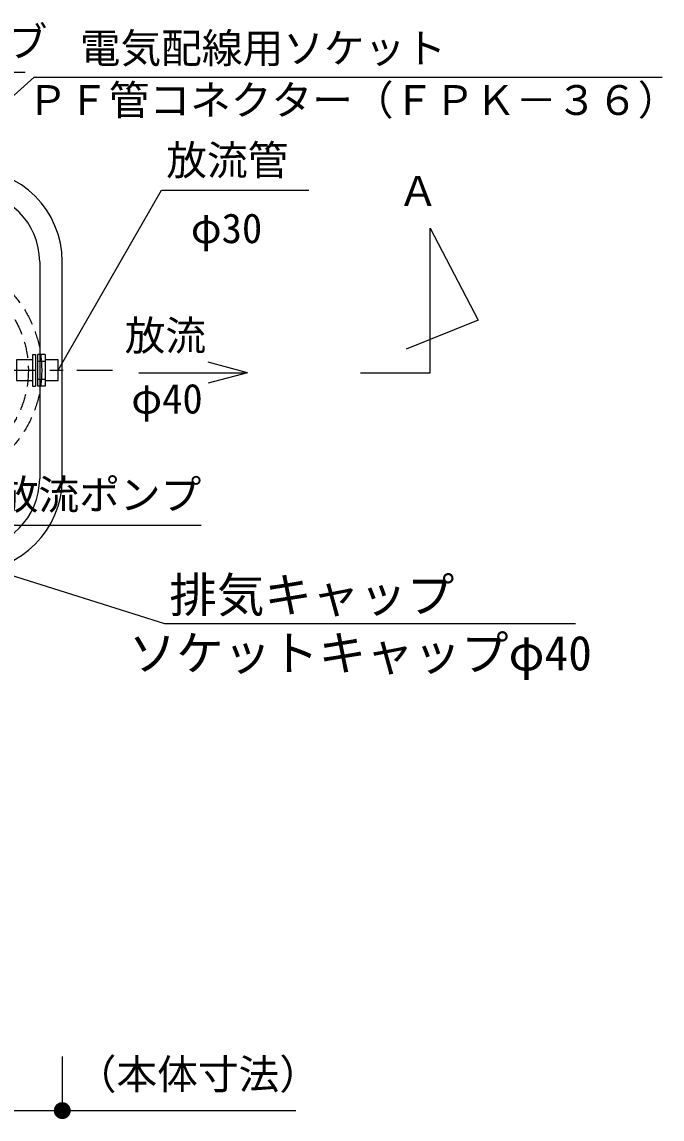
# Model space of a CAD drawing. Units: millimetres, scale not verified. Extents: x -8910 to 8910, y -6308 to 6308.
# Drawn here: x -3518 to -2103, y -756 to 1672 of the extents above; entities that cross this region are included whole.
import ezdxf
from ezdxf.enums import TextEntityAlignment as Align

# ---------------------------------------------------------------- set-up
doc = ezdxf.new("R2010")
doc.units = ezdxf.units.MM
doc.header["$LTSCALE"] = 30
doc.linetypes.add('CHAIN1', pattern=[8, 5, -1, 1, -1])
doc.linetypes.add('DASHED1', pattern=[1.8, 1.2, -0.6])
for name, color, linetype, lineweight in [('0-0_空気管', 3, 'Continuous', 25), ('0-3_躯体', 4, 'Continuous', 25), ('0-4_00クル-フ-6寸法', 132, 'Continuous', 25)]:
    doc.layers.add(name, color=color, linetype=linetype, lineweight=lineweight)
doc.styles.add('ＭＳ ゴシック', font='')
doc.styles.get('ＭＳ ゴシック').set_extended_font_data('MS Gothic')

msp = doc.modelspace()

# ---------------------------------------------------------------- linework, layer by layer
at = {"layer": '0-0_空気管'}
for p, q in [((-3510.73, 1560.32), (-3975.82, 1560.32)), ((-3478.91, 1141.48), (-3478.91, 661.47)), ((-3428.91, 661.47), (-3428.91, 1141.48)), ((-3494.85, 936.48), (-3487.85, 936.48)), ((-3487.85, 936.48), (-3487.85, 866.47)), ((-3482.84, 866.47), (-3482.84, 936.48)), ((-3466.85, 936.48), (-3482.84, 936.48)), ((-3482.84, 921.47), (-3466.85, 921.47)), ((-3482.84, 881.48), (-3466.85, 881.48)), ((-2769.51, 896.11), (-2615.14, 896.11)), ((-3616.84, 558.44), (-3121.46, 558.44))]:
    msp.add_line(p, q, dxfattribs=at)
at = {"layer": '0-0_空気管', "linetype": 'CHAIN1'}
msp.add_line((-4116.68, 901.47), (-3318.16, 901.47), dxfattribs=at)
at = {"layer": '0-0_空気管', "color": 4}
for p, q in [((-3019.31, 896.11), (-3106.25, 919.4)), ((-3259.59, 896.11), (-3025.55, 896.11)), ((-3019.31, 896.11), (-3106.25, 872.81))]:
    msp.add_line(p, q, dxfattribs=at)
at = {"layer": '0-0_空気管'}
for points in [[(-3438.34, 901.47), (-3209.78, 1300.07), (-2883.86, 1300.07)], [(-2615.14, 896.11), (-2615.14, 1216.12), (-2508.82, 1012.45), (-2668.43, 948.49)], [(-3494.85, 924.32), (-3530.34, 924.32), (-3530.34, 878.63), (-3494.85, 878.63)], [(-3494.85, 936.48), (-3494.85, 866.47), (-3487.85, 866.47)], [(-3466.85, 936.48), (-3466.85, 866.47), (-3482.84, 866.47)], [(-3466.85, 878.63), (-3438.34, 878.63), (-3438.34, 924.32), (-3466.85, 924.32)]]:
    msp.add_lwpolyline(points, dxfattribs=at)
at = {"layer": '0-0_空気管', "linetype": 'DASHED1'}
for radius in [254.5, 225]:
    msp.add_circle((-3728.91, 901.47), radius, dxfattribs=at)
at = {"layer": '0-0_空気管'}
for centre, radius, start, end in [((-3633.91, 1141.48), 205, 0, 89.99998), ((-3633.91, 1141.48), 155, 0, 90), ((-3633.91, 661.47), 205, 270, 0), ((-3633.91, 661.47), 155, 270, 0)]:
    msp.add_arc(centre, radius, start, end, dxfattribs=at)
at = {"layer": '0-3_躯体', "color": 3}
for p, q in [((-3727.91, 506.66), (-3203.17, 341.03)), ((-3203.17, 341.03), (-2293.94, 341.03))]:
    msp.add_line(p, q, dxfattribs=at)
msp.add_lwpolyline([(-3729.27, 1336.28), (-3491.33, 1549.77), (-2102.55, 1549.77)], dxfattribs=at)
at = {"layer": '0-4_00クル-フ-6寸法', "color": 4}
for p, q in [((-3428.91, -616.84), (-3428.91, -736.84)), ((-4048.91, -736.84), (-3428.91, -736.84)), ((-3428.91, -736.84), (-2912.41, -736.84))]:
    msp.add_line(p, q, dxfattribs=at)
at = {"layer": '0-4_00クル-フ-6寸法'}
for points in [[(-3428.91, -736.84), (-3446.35, -729.93), (-3445.34, -727.8)], [(-3428.91, -736.84), (-3445.34, -727.8), (-3444.08, -725.82)], [(-3428.91, -736.84), (-3444.08, -725.82), (-3442.58, -724)], [(-3428.91, -736.84), (-3442.58, -724), (-3440.86, -722.39)], [(-3428.91, -736.84), (-3440.86, -722.39), (-3438.96, -721.01)], [(-3428.91, -736.84), (-3438.96, -721.01), (-3436.9, -719.87)], [(-3428.91, -736.84), (-3436.9, -719.87), (-3434.71, -719)], [(-3428.91, -736.84), (-3434.71, -719), (-3432.43, -718.42)], [(-3428.91, -736.84), (-3432.43, -718.42), (-3430.09, -718.12)], [(-3428.91, -736.84), (-3430.09, -718.12), (-3427.74, -718.12)], [(-3428.91, -736.84), (-3427.74, -718.12), (-3425.4, -718.42)], [(-3428.91, -736.84), (-3425.4, -718.42), (-3423.12, -719)], [(-3428.91, -736.84), (-3423.12, -719), (-3420.93, -719.87)], [(-3428.91, -736.84), (-3420.93, -719.87), (-3418.87, -721.01)], [(-3428.91, -736.84), (-3418.87, -721.01), (-3416.96, -722.39)], [(-3428.91, -736.84), (-3416.96, -722.39), (-3415.25, -724)], [(-3428.91, -736.84), (-3415.25, -724), (-3413.74, -725.82)], [(-3428.91, -736.84), (-3413.74, -725.82), (-3412.48, -727.8)], [(-3428.91, -736.84), (-3412.48, -727.8), (-3411.48, -729.93)], [(-3428.91, -736.84), (-3447.66, -736.84), (-3447.52, -734.49)], [(-3428.91, -736.84), (-3447.52, -739.19), (-3447.66, -736.84)], [(-3428.91, -736.84), (-3447.52, -734.49), (-3447.07, -732.17)], [(-3428.91, -736.84), (-3447.07, -741.5), (-3447.52, -739.19)], [(-3428.91, -736.84), (-3447.07, -732.17), (-3446.35, -729.93)], [(-3428.91, -736.84), (-3446.35, -743.74), (-3447.07, -741.5)], [(-3428.91, -736.84), (-3445.34, -745.87), (-3446.35, -743.74)], [(-3428.91, -736.84), (-3444.08, -747.86), (-3445.34, -745.87)], [(-3428.91, -736.84), (-3442.58, -749.67), (-3444.08, -747.86)], [(-3428.91, -736.84), (-3440.86, -751.28), (-3442.58, -749.67)], [(-3428.91, -736.84), (-3438.96, -752.67), (-3440.86, -751.28)], [(-3428.91, -736.84), (-3436.9, -753.8), (-3438.96, -752.67)], [(-3428.91, -736.84), (-3434.71, -754.67), (-3436.9, -753.8)], [(-3428.91, -736.84), (-3432.43, -755.25), (-3434.71, -754.67)], [(-3428.91, -736.84), (-3430.09, -755.55), (-3432.43, -755.25)], [(-3428.91, -736.84), (-3427.74, -755.55), (-3430.09, -755.55)], [(-3428.91, -736.84), (-3411.48, -729.93), (-3410.75, -732.17)], [(-3428.91, -736.84), (-3410.75, -732.17), (-3410.31, -734.49)], [(-3428.91, -736.84), (-3410.31, -734.49), (-3410.16, -736.84)], [(-3428.91, -736.84), (-3425.4, -755.25), (-3427.74, -755.55)], [(-3428.91, -736.84), (-3423.12, -754.67), (-3425.4, -755.25)], [(-3428.91, -736.84), (-3420.93, -753.8), (-3423.12, -754.67)], [(-3428.91, -736.84), (-3418.87, -752.67), (-3420.93, -753.8)], [(-3428.91, -736.84), (-3416.96, -751.28), (-3418.87, -752.67)], [(-3428.91, -736.84), (-3415.25, -749.67), (-3416.96, -751.28)], [(-3428.91, -736.84), (-3413.74, -747.86), (-3415.25, -749.67)], [(-3428.91, -736.84), (-3412.48, -745.87), (-3413.74, -747.86)], [(-3428.91, -736.84), (-3411.48, -743.74), (-3412.48, -745.87)], [(-3428.91, -736.84), (-3410.75, -741.5), (-3411.48, -743.74)], [(-3428.91, -736.84), (-3410.31, -739.19), (-3410.75, -741.5)], [(-3428.91, -736.84), (-3410.16, -736.84), (-3410.31, -739.19)]]:
    msp.add_solid(points, dxfattribs=at)

# ---------------------------------------------------------------- texts
at = {"layer": '0-0_空気管', "color": 4, "style": 'ＭＳ ゴシック'}
for s, p in [('放流用バルブ', (-4001.67, 1575.32)), ('放流管', (-3198.86, 1313.56)), ('Ａ', (-2687.21, 1245.49)), ('φ30', (-3144.69, 1162.95)), ('放流', (-3290.81, 925.5)), ('φ40', (-3276.33, 785.92)), ('放流ポンプ', (-3571.46, 573.44))]:
    msp.add_text(s, height=65.98, dxfattribs=at).set_placement(p, align=Align.BOTTOM_LEFT)
at = {"layer": '0-3_躯体', "style": 'ＭＳ ゴシック'}
for s, height, p in [('電気配線用ソケット\u3000\u3000\u3000\u3000', 65.98, (-3390.27, 1561.51)), ('ＰＦ管コネクター（ＦＰＫ－３６）', 65.98, (-3506.11, 1446.66)), ('排気キャップ', 76.98, (-3191.92, 342.69)), ('\u3000ソケットキャップφ40', 76.98, (-3387.07, 214.13))]:
    msp.add_text(s, height=height, dxfattribs=at).set_placement(p, align=Align.BOTTOM_LEFT)
at = {"layer": '0-4_00クル-フ-6寸法', "color": 4, "style": 'ＭＳ ゴシック'}
msp.add_text('（本体寸法）', height=65.98, dxfattribs=at).set_placement((-3399, -709.12), align=Align.BOTTOM_LEFT)

doc.saveas('drawing.dxf')
